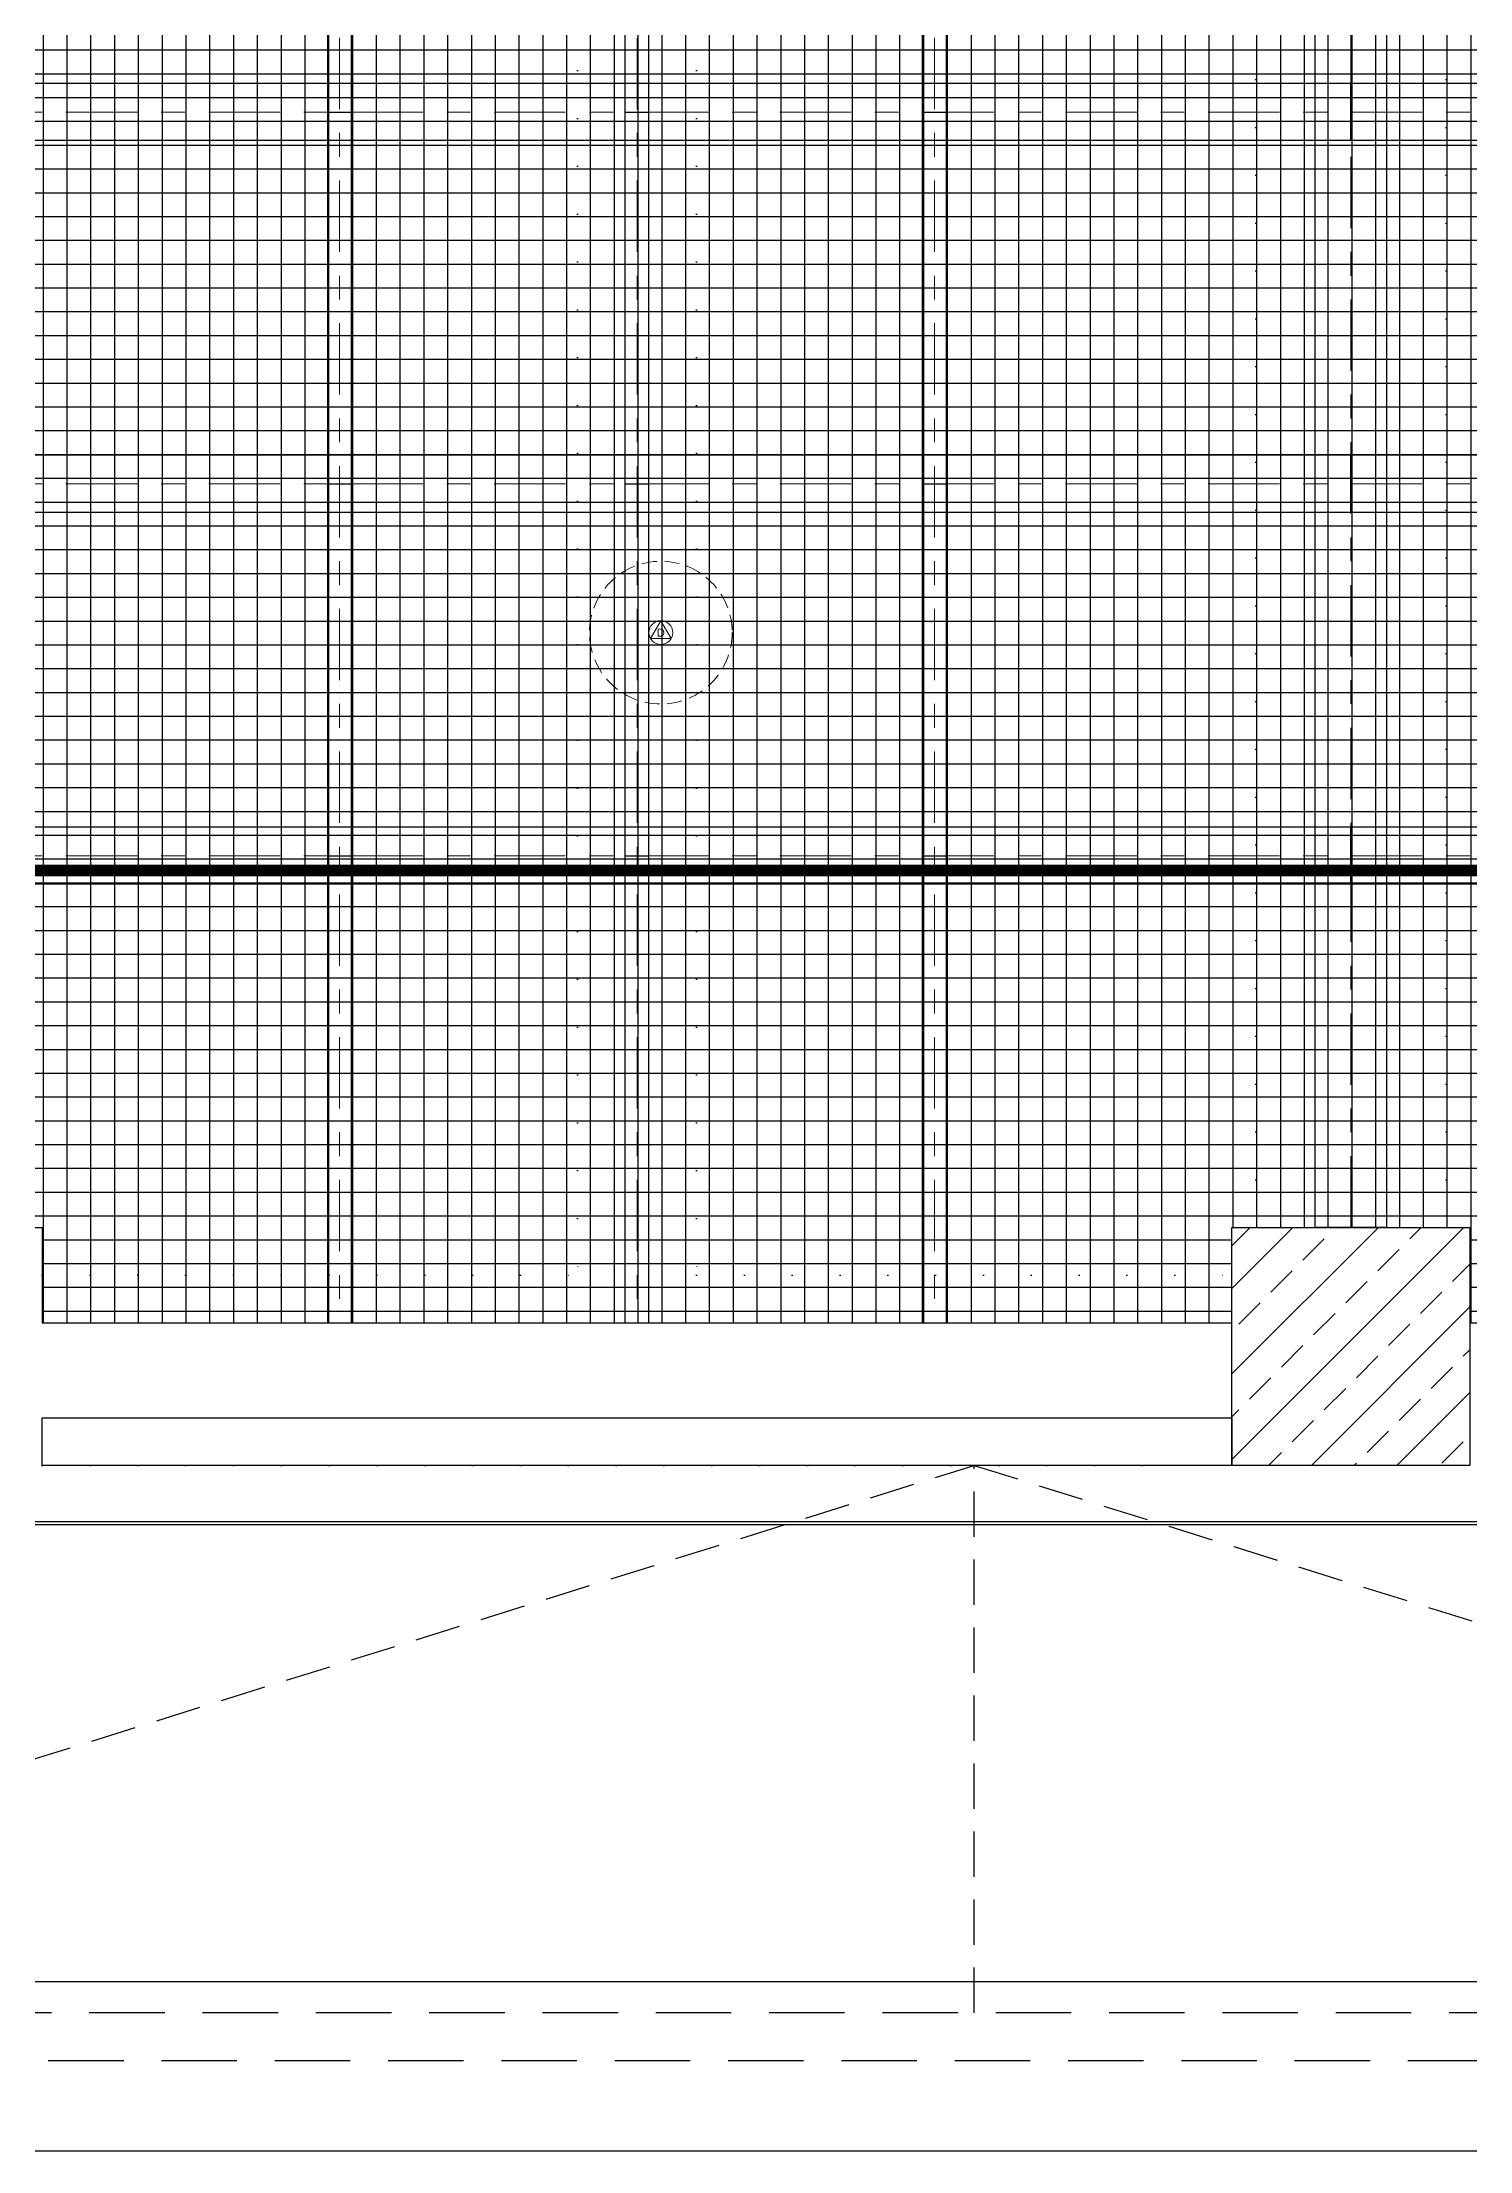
# Model space of a CAD drawing. Header units: centimetres. Extents: x 405564 to 502064, y 46284 to 60634.
# Drawn here: x 444150 to 444750, y 51795 to 52681 of the extents above; entities that cross this region are included whole.
import ezdxf
from ezdxf.enums import TextEntityAlignment as Align
from ezdxf.xclip import XClip

# ---------------------------------------------------------------- set-up
doc = ezdxf.new("R2010")
doc.units = ezdxf.units.CM
doc.header["$XCLIPFRAME"] = 0
for name, pattern in [('ACAD_ISO07W100', [3, 0, -3]), ('BORDER', [1.75, 0.5, -0.25, 0.5, -0.25, 0, -0.25]), ('DASHDOT', [25.4, 12.7, -6.35, 0, -6.35]), ('DOT', [0.25, 0, -0.25]), ('HIDDEN', [9.525, 6.35, -3.175]), ('XKITLINE03', [6, 3, -1, 1, -1])]:
    doc.linetypes.add(name, pattern=pattern)
doc.layers.get('0').update_dxf_attribs({"color": 8, "lineweight": 9})
for name, color, linetype, lineweight in [('---___EB_draft00_parselsiniri', 8, 'BORDER', 9), ('0-KRCN-AYDINLATMA-130426', 8, 'Continuous', 9), ('0-KRCN-MİMARİ-220526', 8, 'Continuous', 9)]:
    doc.layers.add(name, color=color, linetype=linetype, lineweight=lineweight)
for name, color, linetype in [('AS_DOS_TERAS_UST', 8, 'ACAD_ISO07W100'), ('AS_DUV_CIMENTO ESASLI PANEL CEPHE KAPLAMASI', 8, 'Continuous'), ('AS_DUV_GAZBETON', 8, 'Continuous'), ('AS_GOR_UZAK2', 8, 'Continuous'), ('AS_PRFL_CELIK', 8, 'Continuous'), ('AS_PRFL_CELIK AKS', 8, 'Continuous'), ('AS_PRFL_CELIK PLATFORM IZGARA', 8, 'Continuous'), ('AS_TA_BETONARME', 5, 'Continuous'), ('AS_TA_HIDDEN', 8, 'HIDDEN'), ('AS_TA_TARAMA', 8, 'Continuous'), ('AS_TES_SUZGEC', 171, 'Continuous')]:
    doc.layers.add(name, color=color, linetype=linetype)
doc.styles.add('2', font='arial.ttf', dxfattribs={"width": 0.9, "height": 200})

# ---------------------------------------------------------------- blocks, each defined once
blk = doc.blocks.new('KD')
at = {"layer": '0-KRCN-AYDINLATMA-130426'}
for p, q in [((0, 5), (-4.33, -2.5)), ((4.33, -2.5), (0, 5)), ((4.33, -2.5), (-4.33, -2.5))]:
    blk.add_line(p, q, dxfattribs=at)
at = {"layer": '0-KRCN-AYDINLATMA-130426', "linetype": 'HIDDEN'}
blk.add_circle((0, 0), 30, dxfattribs=at)
at = {"layer": '0-KRCN-AYDINLATMA-130426'}
blk.add_circle((0, 0), 5, dxfattribs=at)
at = {"layer": '0-KRCN-AYDINLATMA-130426', "style": '2'}
blk.add_text('D', height=3.36, dxfattribs=at).set_placement((0, 0), align=Align.MIDDLE_CENTER)
blk = doc.blocks.new('G$C27E741DA')
at = {"layer": '0-KRCN-AYDINLATMA-130426'}
blk.add_blockref('KD', (6345.68, 5298.55), dxfattribs=at)
blk = doc.blocks.new('PLATFORM IZGARASI VE KEDI YOLU YERLESIMI')
at = {"layer": 'AS_PRFL_CELIK PLATFORM IZGARA', "transparency": 33554687}
h = blk.add_hatch(dxfattribs=at)
h.set_pattern_fill('_USER', color=256, scale=10, double=1, pattern_type=0)
h.set_pattern_definition([(0, (-443149.746, -56832.563), (0, 10), []), (90, (-443149.746, -56832.563), (-10, 6e-16), [])])
h.paths.add_polyline_path([(1550, -2400), (1500, -2400), (1500, -2100), (1290, -2100), (1290, -1940), (720, -1940), (720, -2100), (1155, -2100), (1155, -2350), (50, -2350), (50, -4025), (220, -4025), (220, -4690), (900, -4690), (900, -4650), (1000, -4650), (1000, -4690), (1500, -4690), (1500, -4650), (1600, -4650), (1600, -4690), (2100, -4690), (2100, -4650), (2200, -4650), (2200, -4690), (2700, -4690), (2700, -4650), (2800, -4650), (2800, -4690), (3300, -4690), (3300, -4650), (3400, -4650), (3400, -4690), (3775, -4690), (3775, -4337.5), (3950, -4337.5), (3950, -4025), (3775, -4025), (3775, -3556.25), (3650, -3556.25), (2575, -3556.25), (2575, -3000), (2150, -3000), (2150, -2400), (2100, -2400), (2100, -2350), (1850, -2350), (1850, -2850), (1550, -2850)])
h.paths.add_polyline_path([(900, -3300), (1000, -3300), (1000, -3400), (900, -3400)], flags=16)
h.paths.add_polyline_path([(1500, -3300), (1600, -3300), (1600, -3400), (1500, -3400)], flags=16)
h.paths.add_polyline_path([(1550, -3556.25), (1850, -3556.25), (1850, -3868.75), (1550, -3868.75)], flags=16)
h.paths.add_polyline_path([(1975, -3150), (2150, -3150), (2150, -3300), (2100, -3300), (2100, -3350), (1975, -3350)], flags=16)
h.paths.add_polyline_path([(2150, -3868.75), (2575, -3868.75), (2575, -4025), (2150, -4025)], flags=16)
at = {"layer": 'AS_PRFL_CELIK PLATFORM IZGARA'}
blk.add_lwpolyline([(1155, -2100), (1155, -2350), (50, -2350), (50, -4025), (220, -4025), (220, -4690), (900, -4690), (900, -4650), (1000, -4650), (1000, -4690), (1500, -4690), (1500, -4650), (1600, -4650), (1600, -4690), (2100, -4690), (2100, -4650), (2200, -4650), (2200, -4690), (2700, -4690)], dxfattribs=at)
blk = doc.blocks.new('OPK-site-surrounding-R01')
at = {"layer": '---___EB_draft00_parselsiniri', "linetype": 'DASHDOT', "ltscale": 5, "const_width": 5, "flags": 128}
blk.add_lwpolyline([(-303.72, 52.55), (22545.33, 391.1), (23723.36, -710.97), (24047.63, -4449.98), (-299.88, -4449.98)], close=True, dxfattribs=at)
blk = doc.blocks.new('A$C48c69b65')
at = {"layer": 'AS_PRFL_CELIK'}
for p, q in [((1120, -4690), (1120, -3350)), ((1130, -4690), (1130, -3350)), ((1245, -4690), (1245, -3350)), ((1255, -4690), (1255, -3350)), ((1370, -4690), (1370, -3350)), ((1380, -4690), (1380, -3350)), ((1535, -4650), (1535, -3400)), ((1565, -3400), (1565, -4650)), ((7535, -4169.25), (950, -4169.25)), ((1550, -4193.25), (1550, -4169.25)), ((1120, -4181.25), (1130, -4181.25)), ((1245, -4181.25), (1255, -4181.25)), ((1370, -4181.25), (1380, -4181.25)), ((7535, -4193.25), (950, -4193.25)), ((7535, -4325.5), (950, -4325.5)), ((1550, -4349.5), (1550, -4325.5)), ((1120, -4337.5), (1130, -4337.5)), ((1245, -4337.5), (1255, -4337.5)), ((1370, -4337.5), (1380, -4337.5)), ((7535, -4349.5), (950, -4349.5)), ((7535, -4481.75), (950, -4481.75)), ((1550, -4505.75), (1550, -4481.75)), ((1120, -4493.75), (1130, -4493.75)), ((1245, -4493.75), (1255, -4493.75)), ((1370, -4493.75), (1380, -4493.75)), ((7535, -4505.75), (950, -4505.75)), ((1565, -4650), (1535, -4650)), ((1542.5, -4650), (1542.5, -4650)), ((1557.5, -4650), (1557.5, -4650)), ((1120, -4690), (1130, -4690)), ((1245, -4690), (1255, -4690)), ((1370, -4690), (1380, -4690))]:
    blk.add_line(p, q, dxfattribs=at)
at = {"layer": 'AS_PRFL_CELIK AKS', "linetype": 'XKITLINE03', "lineweight": 0, "ltscale": 10}
for p, q in [((1125, -2350), (1125, -4690)), ((1250, -2350), (1250, -4690)), ((1375, -2350), (1375, -4690)), ((1550, -4650), (1550, -3400)), ((50, -4181.25), (7535, -4181.25)), ((50, -4337.5), (7535, -4337.5)), ((50, -4493.75), (7535, -4493.75))]:
    blk.add_line(p, q, dxfattribs=at)
blk = doc.blocks.new('A$C6A10300A')
at = {"layer": 'AS_DOS_TERAS_UST', "linetype": 'DOT', "ltscale": 80}
blk.add_line((6085.68, -8551.45), (6585.68, -8551.45), dxfattribs=at)
at = {"layer": 'AS_DUV_GAZBETON'}
blk.add_lwpolyline([(6585.68, -8551.45), (6085.68, -8551.45), (6085.68, -8531.45), (6585.68, -8531.45)], close=True, dxfattribs=at)
at = {"layer": 'AS_GOR_UZAK2'}
blk.add_lwpolyline([(13160.68, -8768.45), (5160.68, -8768.45), (5160.68, -8839.45), (13160.68, -8839.45)], close=True, dxfattribs=at)
at = {"layer": 'AS_TA_HIDDEN', "ltscale": 5}
blk.add_lwpolyline([(5135.68, -8801.45), (13185.68, -8801.45), (13185.68, -8781.45), (5135.68, -8781.45)], close=True, dxfattribs=at)
at = {"layer": 'AS_TES_SUZGEC', "linetype": 'HIDDEN', "ltscale": 3}
blk.add_line((6477.35, -8781.45), (6477.35, -8551.45), dxfattribs=at)
for points in [[(5135.68, -8551.45), (5806.51, -8760.95), (6477.35, -8551.45)], [(6477.35, -8551.45), (7148.18, -8760.95), (7819.01, -8551.45)]]:
    blk.add_lwpolyline(points, dxfattribs=at)
at = {"layer": 'AS_PRFL_CELIK'}
blk.add_blockref('PLATFORM IZGARASI VE KEDI YOLU YERLESIMI', (5085.68, -3801.45), dxfattribs=at)
at = {"layer": 'AS_TA_TARAMA'}
h = blk.add_hatch(dxfattribs=at)
h.set_pattern_fill('ANSI33', color=256, scale=4, angle=180)
h.set_pattern_definition([(225, (17560.68, -7819.299), (17.96051, -17.96051), []), (225, (17542.72, -7819.299), (17.96051, -17.96051), [12.7, -6.35])])
h.paths.add_polyline_path([(6585.68, -8451.45), (6685.68, -8451.45), (6685.68, -8551.45), (6585.68, -8551.45)], flags=17)
at = {"layer": 'AS_DOS_TERAS_UST', "linetype": 'DOT', "ltscale": 80}
for p, q in [((6310.68, -7201.45), (6310.68, -8471.45)), ((6360.68, -7201.45), (6360.68, -8471.45)), ((6595.68, -8451.45), (6595.68, -7201.45)), ((6675.68, -8451.45), (6675.68, -7201.45)), ((6085.68, -8471.45), (6310.68, -8471.45)), ((6360.68, -8471.45), (6585.68, -8471.45))]:
    blk.add_line(p, q, dxfattribs=at)
at = {"layer": 'AS_DUV_CIMENTO ESASLI PANEL CEPHE KAPLAMASI'}
for points in [[(13310.68, -7608.45), (13310.68, -8826.45), (13160.68, -8826.45), (13160.68, -8576.45), (5160.68, -8576.45), (5160.68, -8826.45), (5060.68, -8826.45), (5060.68, -6076.45), (5360.68, -6076.45), (5360.68, -5626.45), (4960.68, -5626.45), (4960.68, -5146.45), (5060.68, -5146.45), (5060.68, -3776.45), (13440.68, -3776.45), (13440.68, -3808.95)], [(13309.43, -7608.45), (13309.43, -8825.2), (13161.93, -8825.2), (13161.93, -8575.2), (5159.43, -8575.2), (5159.43, -8825.2), (5061.93, -8825.2), (5061.93, -6077.7), (5361.93, -6077.7), (5361.93, -5625.2), (4961.93, -5625.2), (4961.93, -5147.7), (5061.93, -5147.7), (5061.93, -3777.7), (13439.43, -3777.7), (13439.43, -3808.95)]]:
    blk.add_lwpolyline(points, dxfattribs=at)
at = {"layer": 'AS_TA_BETONARME'}
blk.add_lwpolyline([(6585.68, -8451.45), (6685.68, -8451.45), (6685.68, -8551.45), (6585.68, -8551.45)], close=True, dxfattribs=at)
ref = blk.add_blockref('OPK-site-surrounding-R01', (5135.68, -3851.45))
XClip(ref).set_block_clipping_path([(-5135.679684336, -9648.5463532069), (26364.320315664, 3851.4536467931)])
blk.add_blockref('A$C48c69b65', (5085.68, -3801.45))

msp = doc.modelspace()

# ---------------------------------------------------------------- block references
at = {"layer": '0-KRCN-AYDINLATMA-130426'}
msp.add_blockref('G$C27E741DA', (438064.07, 47134.02), dxfattribs=at)

# ---------------------------------------------------------------- next in the draw order: block references
at = {"layer": '0-KRCN-MİMARİ-220526'}
msp.add_blockref('A$C6A10300A', (438064.07, 60634.02), dxfattribs=at)

doc.saveas('drawing.dxf')
